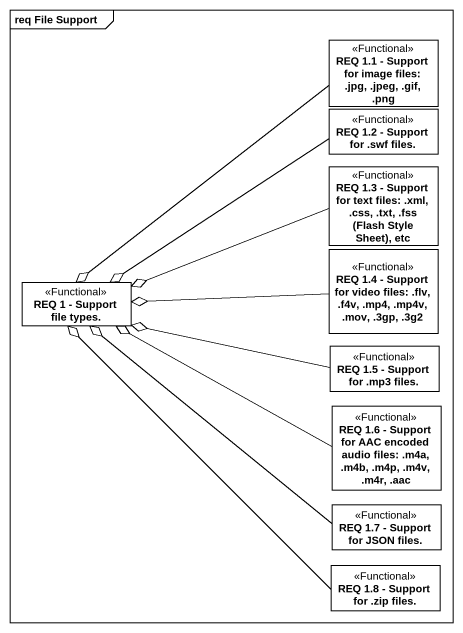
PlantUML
@startuml
mainframe req File Support
hide circle
hide empty members
class "REQ 1.1 - Support for image files: .jpg, .jpeg, .gif, .png" as REQ_1_1_Support_for_image <<Functional>>
class "REQ 1.2 - Support for .swf files." as REQ_1_2_Support_for_swf <<Functional>>
class "REQ 1.3 - Support for text files: .xml, .css, .txt, .fss (Flash Style Sheet), etc" as REQ_1_3_Support_for_text <<Functional>>
class "REQ 1 - Support file types." as REQ_1_Support_file_types <<Functional>>
class "REQ 1.4 - Support for video files: .flv, .f4v, .mp4, .mp4v, .mov, .3gp, .3g2" as REQ_1_4_Support_for_video <<Functional>>
class "REQ 1.5 - Support for .mp3 files." as REQ_1_5_Support_for_mp3 <<Functional>>
class "REQ 1.6 - Support for AAC encoded audio files: .m4a, .m4b, .m4p, .m4v, .m4r, .aac" as REQ_1_6_Support_for_AAC <<Functional>>
class "REQ 1.7 - Support for JSON files." as REQ_1_7_Support_for_JSON <<Functional>>
class "REQ 1.8 - Support for .zip files." as REQ_1_8_Support_for_zip <<Functional>>
REQ_1_1_Support_for_image --o REQ_1_Support_file_types
REQ_1_2_Support_for_swf -left-o REQ_1_Support_file_types
REQ_1_3_Support_for_text -left-o REQ_1_Support_file_types
REQ_1_4_Support_for_video -left-o REQ_1_Support_file_types
REQ_1_5_Support_for_mp3 -left-o REQ_1_Support_file_types
REQ_1_6_Support_for_AAC -left-o REQ_1_Support_file_types
REQ_1_7_Support_for_JSON -up-o REQ_1_Support_file_types
REQ_1_8_Support_for_zip -up-o REQ_1_Support_file_types
@enduml
